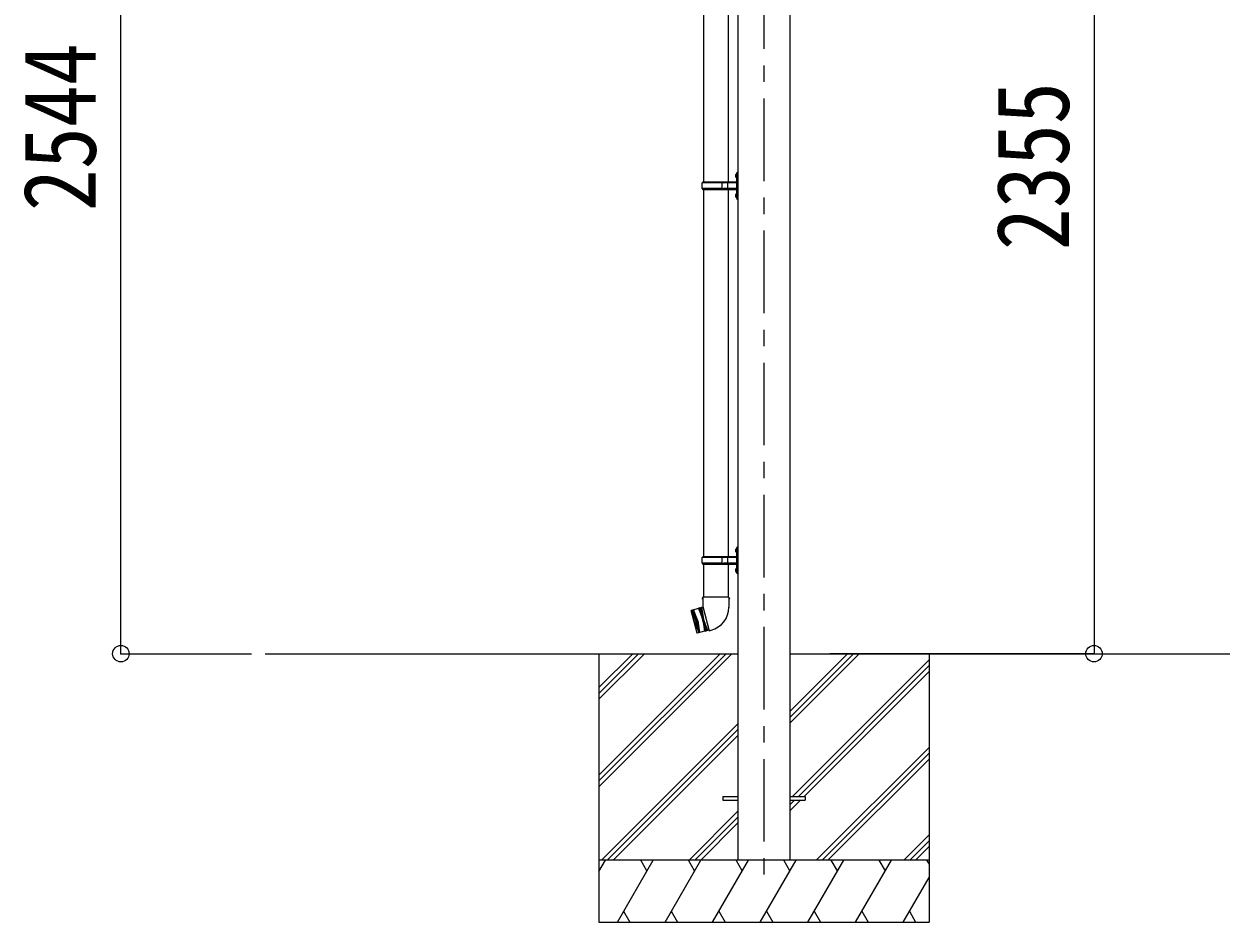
# Model space of a CAD drawing. Units: millimetres at full size, sheet at 1:40. Extents: x -11243 to 11243, y -7760 to 7760.
# Drawn here: x 1550 to 4450, y -5050 to -2875 of the extents above; entities that cross this region are included whole.
import ezdxf
from ezdxf.enums import TextEntityAlignment as Align

# ---------------------------------------------------------------- set-up
doc = ezdxf.new("R2010")
doc.units = ezdxf.units.MM
doc.header["$LTSCALE"] = 40
doc.header["$PDMODE"] = 32
doc.header["$PDSIZE"] = 40
doc.linetypes.add('CHAIN1', pattern=[8, 5, -1, 1, -1])
for name, color, linetype, lineweight in [('0-0_0', 7, 'Continuous', 9), ('0-1_本体', 5, 'CHAIN1', 9), ('0-3_ELV2', 7, 'Continuous', 9), ('0-6_OTH_LINE', 6, 'Continuous', 9), ('0-9_OUTLINE', 7, 'Continuous', 9)]:
    doc.layers.add(name, color=color, linetype=linetype, lineweight=lineweight)
doc.styles.add('ＭＳ ゴシック', font='')
doc.styles.get('ＭＳ ゴシック').set_extended_font_data('MS Gothic')

msp = doc.modelspace()

# ---------------------------------------------------------------- linework, layer by layer
at = {"layer": '0-0_0'}
for p, q in [((2134.1, -4399.99), (3280.16, -4399.99)), ((2942.66, -4399.99), (2942.66, -5049.99)), ((2942.66, -4694.17), (3236.84, -4399.99)), ((2942.66, -4708.31), (3250.98, -4399.99)), ((2942.66, -4722.45), (3265.12, -4399.99)), ((2942.66, -4510.32), (3052.99, -4399.99)), ((2942.66, -4496.18), (3038.85, -4399.99)), ((2942.66, -4482.04), (3024.7, -4399.99)), ((3405.16, -4399.99), (6180.07, -4399.99)), ((3405.16, -4568.32), (3573.49, -4399.99)), ((3405.16, -4554.18), (3559.35, -4399.99)), ((3405.16, -4540.04), (3545.2, -4399.99)), ((3742.66, -4399.99), (3742.66, -5049.99)), ((3411.83, -4745.49), (3742.66, -4414.67)), ((3425.97, -4745.49), (3742.66, -4428.81)), ((3440.12, -4745.49), (3742.66, -4442.96)), ((2948.96, -4899.99), (3280.16, -4568.8)), ((2963.11, -4899.99), (3280.16, -4582.95)), ((2977.25, -4899.99), (3280.16, -4597.09)), ((3469.46, -4899.99), (3742.66, -4626.8)), ((3483.61, -4899.99), (3742.66, -4640.95)), ((3497.75, -4899.99), (3742.66, -4655.09)), ((3405.16, -4780.45), (3431.12, -4754.49)), ((3405.16, -4766.31), (3416.97, -4754.49)), ((3280.16, -4780.93), (3161.1, -4899.99)), ((3175.24, -4899.99), (3280.16, -4795.08)), ((3189.38, -4899.99), (3280.16, -4809.22)), ((3681.6, -4899.99), (3742.66, -4838.93)), ((3695.74, -4899.99), (3742.66, -4853.08)), ((3709.88, -4899.99), (3742.66, -4867.22)), ((3742.66, -4899.99), (2942.66, -4899.99)), ((2942.66, -4927.5), (2958.54, -4899.99)), ((2987.4, -5049.99), (3074, -4899.99)), ((3059, -4925.97), (3044, -4899.99)), ((3102.87, -5049.99), (3189.48, -4899.99)), ((3174.47, -4925.98), (3159.47, -4899.99)), ((3218.34, -5049.99), (3304.95, -4899.99)), ((3289.94, -4925.98), (3274.94, -4899.99)), ((3333.81, -5049.99), (3420.42, -4899.99)), ((3405.41, -4925.97), (3390.41, -4899.99)), ((3449.28, -5049.99), (3535.89, -4899.99)), ((3520.89, -4925.97), (3505.88, -4899.99)), ((3564.75, -5049.99), (3651.36, -4899.99)), ((3621.36, -4899.99), (3636.36, -4925.97)), ((3736.83, -4899.99), (3742.66, -4910.09)), ((3680.22, -5049.99), (3742.66, -4941.86)), ((3002.4, -5024.01), (3017.4, -5049.99)), ((3117.87, -5024.01), (3132.87, -5049.99)), ((3233.34, -5024.01), (3248.34, -5049.99)), ((3348.81, -5024.01), (3363.81, -5049.99)), ((3464.28, -5024.01), (3479.28, -5049.99)), ((3579.75, -5024.01), (3594.75, -5049.99)), ((3695.22, -5024.01), (3710.22, -5049.99)), ((2942.66, -5049.99), (3742.66, -5049.99))]:
    msp.add_line(p, q, dxfattribs=at)
at = {"layer": '0-1_本体'}
msp.add_line((3342.66, -1775.17), (3342.66, -4950.6), dxfattribs=at)
at = {"layer": '0-3_ELV2', "color": 4}
for p, q in [((3280.16, -4899.99), (3280.16, -2046.09)), ((3405.16, -2046.09), (3405.16, -4899.99)), ((3242.66, -4745.49), (3280.16, -4745.49)), ((3242.66, -4745.49), (3242.66, -4754.49)), ((3242.66, -4754.49), (3280.16, -4754.49)), ((3405.16, -4745.49), (3442.66, -4745.49)), ((3405.16, -4754.49), (3442.66, -4754.49)), ((3442.66, -4745.49), (3442.66, -4754.49))]:
    msp.add_line(p, q, dxfattribs=at)
at = {"layer": '0-6_OTH_LINE'}
for p, q in [((1784.47, -4399.99), (1784.47, -1856.22)), ((4142.33, -2044.99), (4142.33, -4399.99)), ((1784.47, -4399.99), (2100.7, -4399.99)), ((4142.33, -4399.99), (3502.3, -4399.99))]:
    msp.add_line(p, q, dxfattribs=at)
for p in [(1784.47, -4399.99), (4142.33, -4399.99)]:
    msp.add_point(p, dxfattribs=at)
at = {"layer": '0-9_OUTLINE'}
for p, q in [((3196.3, -2368), (3196.3, -3257.49)), ((3256, -2368), (3256, -3257.49)), ((3273.85, -3240.35), (3275.9, -3241.34)), ((3275.12, -3238.34), (3275.76, -3238.34)), ((3275.12, -3238.34), (3275.12, -3246.64)), ((3275.12, -3246.64), (3275.76, -3246.64)), ((3275.76, -3238.34), (3276.16, -3238.74)), ((3275.9, -3241.34), (3276.51, -3242.49)), ((3278.16, -3234), (3276.16, -3236)), ((3276.16, -3236), (3276.16, -3297)), ((3278.16, -3234), (3278.16, -3299)), ((3278.16, -3234), (3280.16, -3234)), ((3193.16, -3259.5), (3194.16, -3257.5)), ((3193.16, -3273.5), (3193.16, -3259.5)), ((3241.65, -3259.5), (3193.16, -3259.5)), ((3193.16, -3273.5), (3194.16, -3275.5)), ((3241.65, -3273.5), (3193.16, -3273.5)), ((3275.66, -3257.5), (3194.16, -3257.5)), ((3194.16, -3275.5), (3275.66, -3275.5)), ((3196.3, -3275.49), (3196.3, -4165)), ((3241.65, -3275.5), (3241.65, -3257.5)), ((3242.41, -3257.5), (3244.41, -3259.5)), ((3242.41, -3275.5), (3244.41, -3273.5)), ((3275.66, -3259.5), (3244.41, -3259.5)), ((3275.66, -3273.5), (3244.41, -3273.5)), ((3254.78, -3259.5), (3252.78, -3257.5)), ((3254.78, -3273.5), (3252.78, -3275.5)), ((3254.78, -3273.5), (3254.78, -3259.5)), ((3256, -3275.49), (3256, -4165)), ((3273.85, -3288.35), (3275.9, -3289.34)), ((3275.12, -3286.34), (3275.76, -3286.34)), ((3275.12, -3286.34), (3275.12, -3294.64)), ((3275.12, -3294.64), (3275.76, -3294.64)), ((3275.76, -3286.34), (3275.76, -3294.64)), ((3275.76, -3286.34), (3276.16, -3286.74)), ((3275.76, -3294.64), (3276.16, -3294.24)), ((3275.9, -3289.34), (3276.51, -3290.49)), ((3276.16, -3297), (3278.16, -3299)), ((3280.16, -3299), (3278.16, -3299)), ((3273.85, -4147.85), (3275.9, -4148.84)), ((3275.12, -4145.84), (3275.76, -4145.84)), ((3275.12, -4145.84), (3275.12, -4154.14)), ((3275.76, -4145.84), (3276.16, -4146.24)), ((3278.16, -4141.5), (3276.16, -4143.5)), ((3276.16, -4143.5), (3276.16, -4204.5)), ((3278.16, -4141.5), (3278.16, -4206.5)), ((3278.16, -4141.5), (3280.16, -4141.5)), ((3193.16, -4167), (3194.16, -4165)), ((3193.16, -4181), (3193.16, -4167)), ((3241.65, -4167), (3193.16, -4167)), ((3275.66, -4165), (3194.16, -4165)), ((3241.65, -4183), (3241.65, -4165)), ((3242.41, -4165), (3244.41, -4167)), ((3275.66, -4167), (3244.41, -4167)), ((3254.78, -4167), (3252.78, -4165)), ((3254.78, -4181), (3254.78, -4167)), ((3275.12, -4154.14), (3275.76, -4154.14)), ((3275.9, -4148.84), (3276.51, -4149.99)), ((3193.16, -4181), (3194.16, -4183)), ((3241.65, -4181), (3193.16, -4181)), ((3194.16, -4183), (3275.66, -4183)), ((3196.3, -4183), (3196.3, -4262.7)), ((3242.41, -4183), (3244.41, -4181)), ((3275.66, -4181), (3244.41, -4181)), ((3254.78, -4181), (3252.78, -4183)), ((3256, -4183), (3256, -4262.7)), ((3273.85, -4195.85), (3275.9, -4196.84)), ((3275.12, -4193.84), (3275.76, -4193.84)), ((3275.12, -4193.84), (3275.12, -4202.14)), ((3275.12, -4202.14), (3275.76, -4202.14)), ((3275.76, -4193.84), (3275.76, -4202.14)), ((3275.76, -4193.84), (3276.16, -4194.24)), ((3275.76, -4202.14), (3276.16, -4201.74)), ((3275.9, -4196.84), (3276.51, -4197.99)), ((3276.16, -4204.5), (3278.16, -4206.5)), ((3280.16, -4206.5), (3278.16, -4206.5)), ((3194.45, -4262.7), (3192.75, -4267.2)), ((3257.85, -4262.7), (3194.45, -4262.7)), ((3194.45, -4262.7), (3194.59, -4285.94)), ((3257.85, -4262.7), (3257.7, -4287.7)), ((3184.1, -4290.82), (3166.23, -4295.61)), ((3186.73, -4289.08), (3184.1, -4290.82)), ((3186.73, -4289.08), (3188.67, -4288.56)), ((3201.82, -4345.39), (3186.73, -4289.08)), ((3191.63, -4288.03), (3188.67, -4288.56)), ((3188.67, -4288.56), (3203.76, -4344.88)), ((3194.53, -4287.25), (3191.63, -4288.03)), ((3191.63, -4288.03), (3196.21, -4316.72)), ((3194.48, -4267.7), (3192.75, -4267.2)), ((3194.59, -4285.94), (3194.2, -4286.04)), ((3194.2, -4286.04), (3209.81, -4344.29)), ((3165.87, -4296.22), (3166.23, -4295.61)), ((3165.87, -4296.22), (3180.18, -4349.64)), ((3180.8, -4349.99), (3166.23, -4295.61)), ((3170.09, -4294.58), (3184.66, -4348.96)), ((3174.48, -4322.54), (3170.09, -4294.58)), ((3172.02, -4294.06), (3186.59, -4348.44)), ((3182.2, -4320.47), (3172.02, -4294.06)), ((3182.2, -4320.47), (3186.59, -4348.44)), ((3206.59, -4343.86), (3196.21, -4316.72)), ((3174.48, -4322.54), (3184.66, -4348.96)), ((3180.8, -4349.99), (3180.18, -4349.64)), ((3198.67, -4345.21), (3180.8, -4349.99)), ((3201.82, -4345.39), (3198.67, -4345.21)), ((3201.82, -4345.39), (3203.76, -4344.88)), ((3206.59, -4343.86), (3203.76, -4344.88)), ((3209.49, -4343.08), (3206.59, -4343.86)), ((3209.81, -4344.29), (3214.72, -4342.97))]:
    msp.add_line(p, q, dxfattribs=at)
for points in [[(3273.85, -3244.64), (3275.9, -3243.64), (3276.51, -3242.49)], [(3275.76, -3238.34), (3275.76, -3246.64), (3276.16, -3246.24)], [(3273.85, -3292.64), (3275.9, -3291.64), (3276.51, -3290.49)], [(3275.76, -4145.84), (3275.76, -4154.14), (3276.16, -4153.74)], [(3273.85, -4152.14), (3275.9, -4151.14), (3276.51, -4149.99)], [(3273.85, -4200.14), (3275.9, -4199.14), (3276.51, -4197.99)], [(3257.85, -4262.7), (3259.35, -4267.2), (3257.82, -4267.7)], [(3184.1, -4290.82), (3194.28, -4317.24), (3198.67, -4345.21)]]:
    msp.add_lwpolyline(points, dxfattribs=at)
for centre, radius, start, end in [((3279.45, -3242.49), 6, 136.21765, 223.78235), ((3275.66, -3257), 0.5, 270, 0), ((3275.66, -3259), 0.5, 270, 0), ((3275.66, -3274), 0.5, 0, 90), ((3275.66, -3276), 0.5, 0, 90), ((3279.45, -3290.49), 6, 136.21765, 223.78235), ((3279.45, -4149.99), 6, 136.21765, 223.78235), ((3275.66, -4164.5), 0.5, 270, 0), ((3275.66, -4166.5), 0.5, 270, 0), ((3279.45, -4197.99), 6, 136.21765, 223.78235), ((3275.66, -4181.5), 0.5, 0, 90), ((3275.66, -4183.5), 0.5, 0, 90), ((3199.71, -4286.95), 58, 285, 359.65623)]:
    msp.add_arc(centre, radius, start, end, dxfattribs=at)

# ---------------------------------------------------------------- texts
at = {"layer": '0-6_OTH_LINE', "color": 7, "style": 'ＭＳ ゴシック', "width": 0.85}
for s, p in [('2544', (1776.47, -3328.11)), ('2355', (4134.33, -3422.49))]:
    msp.add_text(s, height=176, rotation=90, dxfattribs=at).set_placement(p, align=Align.BOTTOM_LEFT)

doc.saveas('drawing.dxf')
